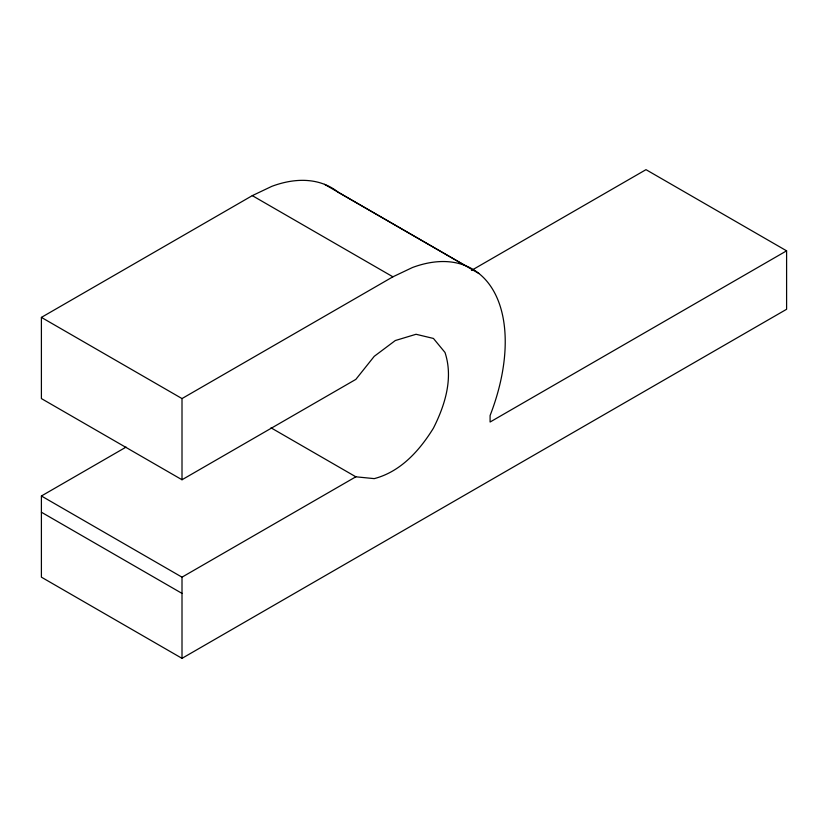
<?xml version="1.0" encoding="UTF-8"?>
<svg xmlns="http://www.w3.org/2000/svg" width="828" height="828" viewBox="0 0 828 828"><rect width="100%" height="100%" fill="white"/><g stroke="black" fill="none" stroke-linecap="round" stroke-linejoin="round"><path stroke-width="1.24" d="M271.035 427.838L355.843 476.804L374.235 478.625C400.7 471.722 419.527 450.598 433.437 428.138C445.133 404.923 453.465 378.137 444.998 352.459L433.437 338.445L416.049 334.274L395.308 340.536L374.235 356.33L355.843 379.39L182.005 479.754L41.4 398.579L41.4 317.393L252.302 195.636L271.832 186.341A158.945 91.763 -60 0 1 338.404 192.375L479.008 273.55M41.4 317.393L182.005 398.568L392.907 276.811L412.437 267.527A158.945 91.763 -60 0 1 490.093 415.521L490.093 422.021L786.6 250.832L786.6 309.279L182.005 658.343L41.4 577.168L41.4 495.993L126.094 447.089M471.453 270.425L645.995 169.657L786.6 250.832M41.4 495.993L182.005 577.168L355.843 476.804M324.555 184.354L465.16 265.529M252.302 195.636L392.907 276.811M41.4 512.221L182.005 593.397M182.005 398.568L182.005 479.754M182.005 577.168L182.005 658.343"/></g></svg>
